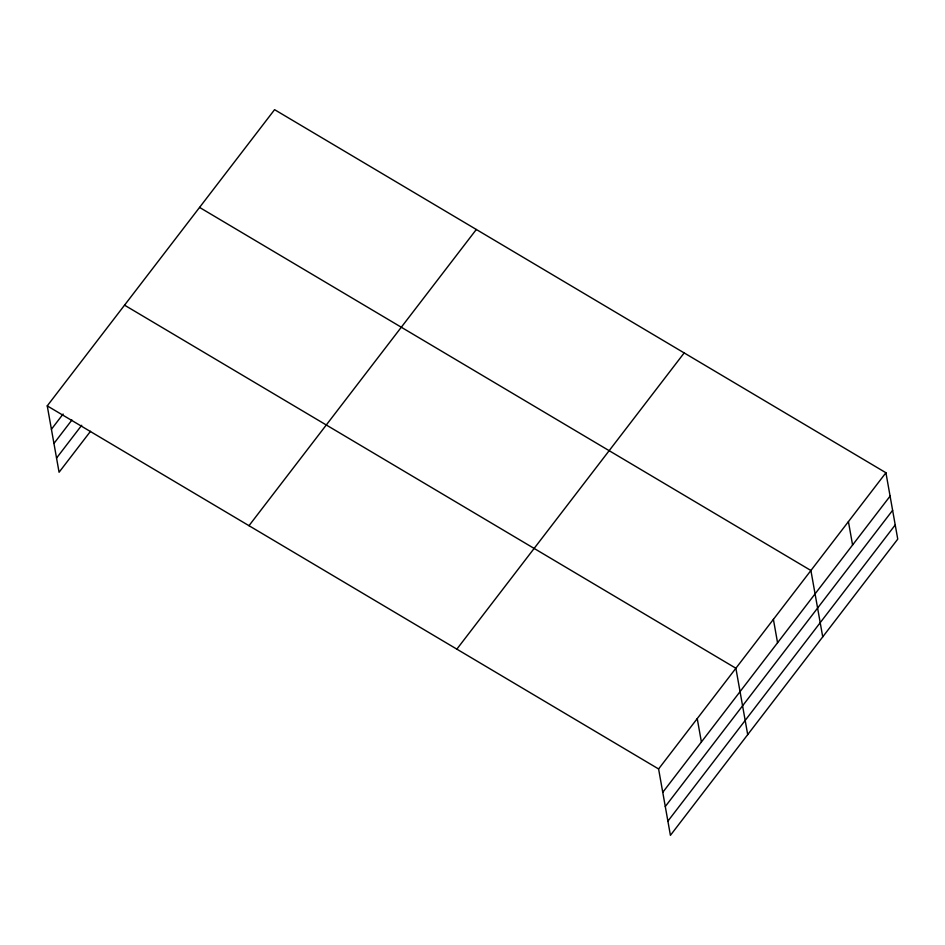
<?xml version="1.0" encoding="UTF-8"?>
<svg xmlns="http://www.w3.org/2000/svg" width="945" height="945" viewBox="0 0 945 945"><rect width="100%" height="100%" fill="white"/><g stroke="black" fill="none" stroke-linecap="round" stroke-linejoin="round"><path stroke-width="1.42" d="M90.531 431.274L59.074 472.252L47.25 405.877L274.582 109.667L885.926 472.748L897.75 539.122L670.418 835.333L658.594 768.958L885.926 472.748M51.42 429.266L63.102 414.04M53.948 443.453L71.915 420.029M56.546 458.065L81.707 425.285M248.996 525.692L476.327 229.481M456.848 649.144L684.18 352.922M662.752 792.347L890.095 496.125M665.28 806.534L892.623 510.312M667.891 821.146L895.222 524.936M199.56 207.416L810.904 570.496L822.729 636.871M124.539 305.164L735.883 668.245L747.708 734.619M47.25 405.877L658.594 768.958M848.421 521.616L852.579 545.005M773.4 619.365L777.558 642.754M697.233 718.602L701.403 741.99"/></g></svg>
